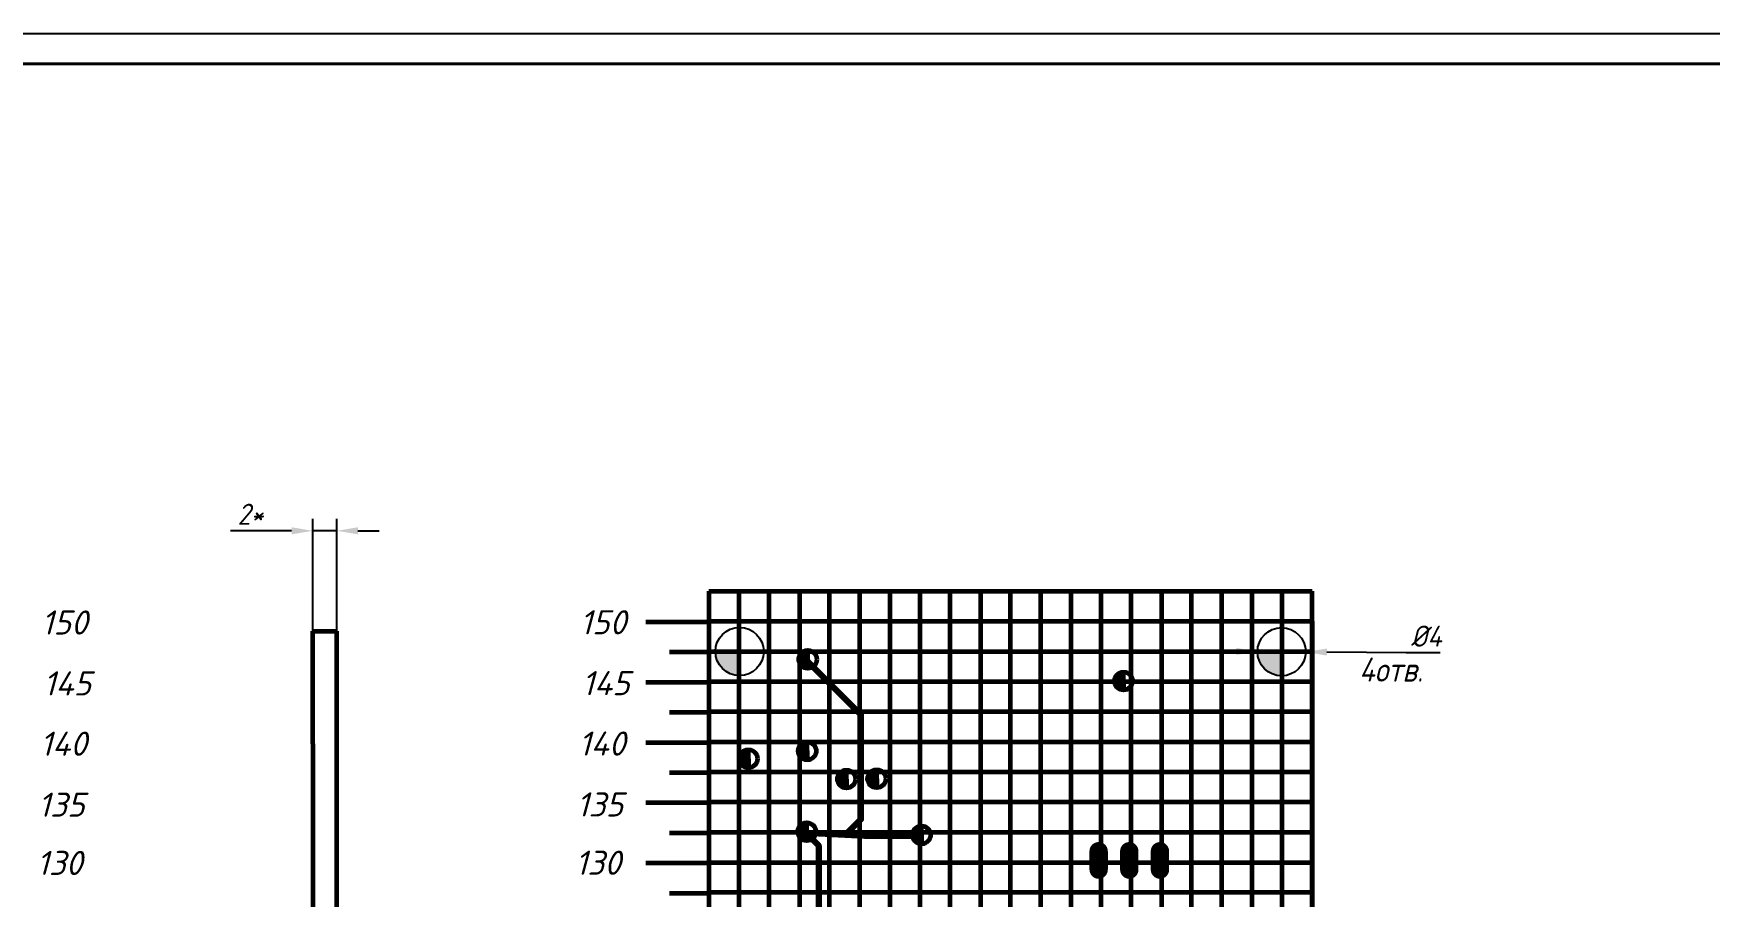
# Model space of a CAD drawing. Header units: millimetres. Extents: x 0 to 9139, y -367 to 2333.
# Drawn here: x 6774 to 7051.8, y 1453.3 to 1596.4 of the extents above; entities that cross this region are included whole.
import ezdxf

# ---------------------------------------------------------------- set-up
doc = ezdxf.new("R2010")
doc.units = ezdxf.units.MM
doc.header["$LTSCALE"] = 0.5
doc.layers.get('0').update_dxf_attribs({"lineweight": 60})
doc.layers.get('Defpoints').update_dxf_attribs({"color": 5})
for name, color, linetype in [('3-размеры', 6, 'Continuous'), ('BottomLayer', 5, 'Continuous'), ('KONTUR', 7, 'Continuous'), ('PDF _Текст', 7, 'Continuous')]:
    doc.layers.add(name, color=color, linetype=linetype)
doc.layers.add('Основная', color=7, linetype='Continuous', lineweight=40)
doc.layers.add('Слой1', color=7, linetype='Continuous', lineweight=60)
doc.styles.add('PDF ISOCPEUR Italic', font='isocpeui.ttf')
doc.styles.get("Standard").update_dxf_attribs({"font": 'isocpeui.ttf', "width": 0.9})
doc.dimstyles.new('ISO-25', dxfattribs={"dimtxt": 3.5, "dimasz": 3.5, "dimexe": 2, "dimexo": 0, "dimgap": 1, "dimtad": 1, "dimtoh": 1, "dimdec": 0, "dimtxsty": 'Standard', "dimcen": 2.5, "dimadec": 0, "dimazin": 0, "dimtfac": 1, "dimtdec": 0, "dimtmove": 0, "dimatfit": 3, "dimldrblk": 'DOTSMALL', "dimfxl": 1, "dimarcsym": 0})

# ---------------------------------------------------------------- blocks, each defined once
blk = doc.blocks.new('*U85')
for p, q in [((-50, 5), (50, 5)), ((-50, 0), (50, 0)), ((50, -5), (-50, -5))]:
    blk.add_line(p, q)
blk = doc.blocks.new('*U86')
at = {"color": 0, "linetype": 'ByBlock', "lineweight": -2, "transparency": 16777216}
for p in [(0, 285), (0, 270), (0, 255), (0, 240), (0, 225), (0, 210), (0, 195), (0, 180), (0, 165), (0, 150), (0, 135), (0, 120), (0, 105), (0, 90), (0, 75), (0, 60), (0, 45), (0, 30), (0, 15), (0, 0)]:
    blk.add_blockref('*U85', p, dxfattribs=at)
blk = doc.blocks.new('*U87')
for p, q in [((-5, 152.5), (-5, 147.5)), ((0, -152.5), (0, 152.5)), ((5, -152.5), (5, 152.5)), ((-5, 147.5), (-5, -152.5))]:
    blk.add_line(p, q)
blk = doc.blocks.new('*U88')
at = {"color": 0, "linetype": 'ByBlock', "lineweight": -2, "transparency": 16777216}
for p in [(0, 0), (15, 0), (30, 0), (45, 0), (60, 0), (75, 0), (90, 0)]:
    blk.add_blockref('*U87', p, dxfattribs=at)
blk = doc.blocks.new('*D108')
at = {"layer": '3-размеры', "color": 0, "lineweight": -2, "transparency": 16777216}
for p, q in [((6973.36, 1493.97), (6969.86, 1493.99)), ((6976.86, 1493.94), (6984.86, 1493.88)), ((7001.53, 1493.75), (6988.36, 1493.85)), ((7007.17, 1493.75), (7001.53, 1493.75))]:
    blk.add_line(p, q, dxfattribs=at)
at = {"layer": '3-размеры', "color": 0, "transparency": 16777216}
for points in [[(6973.37, 1494.55), (6973.36, 1493.38), (6976.86, 1493.94)], [(6988.37, 1494.43), (6988.36, 1493.27), (6984.86, 1493.88)]]:
    blk.add_solid(points, dxfattribs=at)
at = {"layer": 'Defpoints', "color": 0, "transparency": 16777216}
for p in [(6976.86, 1493.94), (6984.86, 1493.88)]:
    blk.add_point(p, dxfattribs=at)
at = {"layer": '3-размеры', "color": 0, "transparency": 16777216, "insert": (7004.85, 1496.5), "char_height": 3.5, "width": 4.1667, "attachment_point": 5}
blk.add_mtext('%%C4', dxfattribs=at)
blk = doc.blocks.new('_DotSmall')
at = {"color": 0, "linetype": 'ByBlock', "const_width": 0.5}
blk.add_lwpolyline([(-0.0625, 0, 1), (0.0625, 0, 1)], format="xyb", close=True, dxfattribs=at)
blk = doc.blocks.new('*D107')
at = {"layer": '3-размеры', "color": 0, "lineweight": -2, "transparency": 16777216}
for p, q in [((6816.77, 1513.96), (6806.64, 1513.96)), ((6820.27, 1497.33), (6820.27, 1515.96)), ((6824.27, 1513.96), (6820.27, 1513.96)), ((6824.27, 1497.33), (6824.27, 1515.96)), ((6827.77, 1513.96), (6831.27, 1513.96))]:
    blk.add_line(p, q, dxfattribs=at)
at = {"layer": '3-размеры', "color": 0, "transparency": 16777216}
for points in [[(6816.77, 1514.55), (6816.77, 1513.38), (6820.27, 1513.96)], [(6827.77, 1514.55), (6827.77, 1513.38), (6824.27, 1513.96)]]:
    blk.add_solid(points, dxfattribs=at)
at = {"layer": 'Defpoints', "color": 0, "transparency": 16777216}
for p in [(6820.27, 1513.96), (6820.27, 1497.33), (6824.27, 1497.33)]:
    blk.add_point(p, dxfattribs=at)
at = {"layer": '3-размеры', "color": 0, "transparency": 16777216, "insert": (6809.96, 1516.71), "char_height": 3.5, "attachment_point": 5}
blk.add_mtext('2*', dxfattribs=at)

msp = doc.modelspace()

# ---------------------------------------------------------------- hatches: boundary and pattern name
h = msp.add_hatch(color=256)
h.dxf.hatch_style = 1
h.paths.add_polyline_path([(6902.33, 1494.15, 0.414214), (6900.83, 1492.65, 0.414214), (6902.33, 1491.15), (6902.33, 1492.65)])
h = msp.add_hatch(color=256)
h.dxf.hatch_style = 1
h.paths.add_polyline_path([(6954.67, 1490.54, 0.414214), (6953.17, 1489.04, 0.414214), (6954.67, 1487.54), (6954.67, 1489.04)])
h = msp.add_hatch(color=256)
h.dxf.hatch_style = 1
h.paths.add_polyline_path([(6902.24, 1478.97, 0.414214), (6900.74, 1477.47, 0.414214), (6902.24, 1475.97), (6902.24, 1477.47)])
h = msp.add_hatch(color=256)
h.dxf.hatch_style = 1
h.paths.add_polyline_path([(6892.48, 1477.66, 0.414214), (6890.98, 1476.16, 0.414214), (6892.48, 1474.66), (6892.48, 1476.16)])
h = msp.add_hatch(color=256)
h.dxf.hatch_style = 1
h.paths.add_polyline_path([(6908.74, 1474.3, 0.414214), (6907.24, 1472.8, 0.414214), (6908.74, 1471.3), (6908.74, 1472.8)])
h = msp.add_hatch(color=256)
h.dxf.hatch_style = 1
h.paths.add_polyline_path([(6913.75, 1474.35, 0.414214), (6912.25, 1472.85, 0.414214), (6913.75, 1471.35), (6913.75, 1472.85)])
h = msp.add_hatch(color=256)
h.dxf.hatch_style = 1
h.paths.add_polyline_path([(6902.17, 1465.57, 0.414214), (6900.67, 1464.07, 0.414214), (6902.17, 1462.57), (6902.17, 1464.07)])
h = msp.add_hatch(color=256)
h.dxf.hatch_style = 1
h.paths.add_polyline_path([(6921.19, 1465.04, 0.414214), (6919.69, 1463.54, 0.414214), (6921.19, 1462.04), (6921.19, 1463.54)])
at = {"layer": 'BottomLayer'}
h = msp.add_hatch(color=256, dxfattribs=at)
h.dxf.hatch_style = 1
edge = h.paths.add_edge_path()
edge.add_line((6891.02, 1493.95), (6887.02, 1493.95))
edge.add_arc((6891.05, 1493.98), 4.03, 180.378, 269.622)
edge.add_line((6891.02, 1489.95), (6891.02, 1493.95))
h = msp.add_hatch(color=256, dxfattribs=at)
h.dxf.hatch_style = 1
edge = h.paths.add_edge_path()
edge.add_line((6980.86, 1493.91), (6976.86, 1493.91))
edge.add_arc((6980.89, 1493.94), 4.03, 180.378, 269.622)
edge.add_line((6980.86, 1489.91), (6980.86, 1493.91))

# ---------------------------------------------------------------- linework, layer by layer
for p, q in [((6885.95, 1503.97), (6985.95, 1503.97)), ((6985.95, 1498.97), (6985.95, 1503.97)), ((6820.27, 1478.64), (6820.27, 1497.33)), ((6820.27, 1497.33), (6824.27, 1497.33)), ((6824.27, 1478.64), (6824.27, 1497.33)), ((6885.92, 1498.83), (6875.49, 1498.83)), ((6885.92, 1498.83), (6885.92, 1496.33)), ((6885.95, 1498.97), (6985.95, 1498.97)), ((6985.95, 1498.97), (6985.95, 1198.97)), ((6885.92, 1493.83), (6879.42, 1493.83)), ((6885.92, 1488.83), (6875.49, 1488.83)), ((6885.92, 1483.83), (6879.42, 1483.83)), ((6824.27, 1228.86), (6824.27, 1478.64)), ((6885.92, 1478.83), (6875.49, 1478.83)), ((6885.92, 1473.83), (6879.42, 1473.83)), ((6885.92, 1468.83), (6875.49, 1468.83)), ((6885.92, 1463.83), (6879.42, 1463.83)), ((6885.92, 1458.83), (6875.49, 1458.83)), ((6885.92, 1453.83), (6879.42, 1453.83))]:
    msp.add_line(p, q)
at = {"lineweight": 60}
msp.add_line((6820.27, 1478.64), (6820.27, 1228.86), dxfattribs=at)
at = {"layer": 'BottomLayer'}
for points, const_width in [([(6902.02, 1492.58), (6911.17, 1483.44)], 1), ([(6911.17, 1466.16), (6911.17, 1483.44)], 1), ([(6902.02, 1463.88), (6912.08, 1463.37)], 1), ([(6902.02, 1463.88), (6904.16, 1461.74)], 1), ([(6902.02, 1463.88), (6908.88, 1463.88)], 1), ([(6908.88, 1463.88), (6911.17, 1466.16)], 1), ([(6904.16, 1437.56), (6904.16, 1461.74)], 1), ([(6912.08, 1463.37), (6921.07, 1463.37)], 1), ([(6950.54, 1460.83), (6950.54, 1457.78)], 3.05), ([(6955.62, 1460.83), (6955.62, 1457.78)], 3.05), ([(6960.7, 1460.83), (6960.7, 1457.78)], 3.05)]:
    msp.add_lwpolyline(points, dxfattribs=dict(at, const_width=const_width))
for points, const_width in [([(6901.77, 1492.58, 1), (6902.27, 1492.58, 1)], 0.5), ([(6910.92, 1483.44, 1), (6911.42, 1483.44, 1)], 0.5), ([(6910.92, 1483.44, 1), (6911.42, 1483.44, 1)], 0.5), ([(6901.77, 1463.88, 1), (6902.27, 1463.88, 1)], 0.5), ([(6901.77, 1463.88, 1), (6902.27, 1463.88, 1)], 0.5), ([(6901.77, 1463.88, 1), (6902.27, 1463.88, 1)], 0.5), ([(6908.63, 1463.88, 1), (6909.13, 1463.88, 1)], 0.5), ([(6908.63, 1463.88, 1), (6909.13, 1463.88, 1)], 0.5), ([(6910.92, 1466.16, 1), (6911.42, 1466.16, 1)], 0.5), ([(6910.92, 1466.16, 1), (6911.42, 1466.16, 1)], 0.5), ([(6903.91, 1461.74, 1), (6904.41, 1461.74, 1)], 0.5), ([(6903.91, 1461.74, 1), (6904.41, 1461.74, 1)], 0.5), ([(6911.83, 1463.37, 1), (6912.33, 1463.37, 1)], 0.5), ([(6911.83, 1463.37, 1), (6912.33, 1463.37, 1)], 0.5), ([(6920.82, 1463.37, 1), (6921.32, 1463.37, 1)], 0.5), ([(6949.78, 1460.83, 1), (6951.3, 1460.83, 1)], 1.52), ([(6954.86, 1460.83, 1), (6956.38, 1460.83, 1)], 1.52), ([(6959.94, 1460.83, 1), (6961.46, 1460.83, 1)], 1.52), ([(6949.78, 1457.78, 1), (6951.3, 1457.78, 1)], 1.52), ([(6954.86, 1457.78, 1), (6956.38, 1457.78, 1)], 1.52), ([(6959.94, 1457.78, 1), (6961.46, 1457.78, 1)], 1.52)]:
    msp.add_lwpolyline(points, format="xyb", close=True, dxfattribs=dict(at, const_width=const_width))
for centre in [(6891.02, 1493.95), (6980.86, 1493.91)]:
    msp.add_circle(centre, 4, dxfattribs=at)
at = {"layer": 'KONTUR'}
msp.add_line((6511.38, 1596.42), (7352.38, 1596.42), dxfattribs=at)
at = {"layer": 'Основная'}
msp.add_line((7347.38, 1591.42), (6531.38, 1591.42), dxfattribs=at)
at = {"layer": 'Слой1'}
for p, q in [((6902.33, 1491.15), (6902.33, 1494.15)), ((6902.33, 1492.65), (6902.33, 1491.15)), ((6954.67, 1487.54), (6954.67, 1490.54)), ((6954.67, 1489.04), (6954.67, 1487.54)), ((6902.24, 1475.97), (6902.24, 1478.97)), ((6892.48, 1474.66), (6892.48, 1477.66)), ((6892.48, 1476.16), (6892.48, 1474.66)), ((6902.24, 1477.47), (6902.24, 1475.97)), ((6908.74, 1471.3), (6908.74, 1474.3)), ((6908.74, 1472.8), (6908.74, 1471.3)), ((6913.75, 1471.35), (6913.75, 1474.35)), ((6913.75, 1472.85), (6913.75, 1471.35)), ((6902.17, 1462.57), (6902.17, 1465.57)), ((6902.17, 1464.07), (6902.17, 1462.57)), ((6921.19, 1462.04), (6921.19, 1465.04)), ((6921.19, 1463.54), (6921.19, 1462.04))]:
    msp.add_line(p, q, dxfattribs=at)
for centre in [(6902.33, 1492.65), (6954.67, 1489.04), (6902.24, 1477.47), (6892.48, 1476.16), (6908.74, 1472.8), (6913.75, 1472.85), (6902.17, 1464.07), (6921.19, 1463.54)]:
    msp.add_circle(centre, 1.5, dxfattribs=at)

# ---------------------------------------------------------------- block references
for name, p in [('*U88', (6890.95, 1351.47)), ('*U86', (6935.95, 1203.97))]:
    msp.add_blockref(name, p)

# ---------------------------------------------------------------- texts
at = {"insert": (6993.71, 1492.95), "char_height": 4, "attachment_point": 1}
msp.add_mtext_dynamic_manual_height_columns('{\\fGOST type B|b0|i1|c204|p2;4отв.}', width=68.69, gutter_width=50, heights=[0], dxfattribs=at)
at = {"layer": 'PDF _Текст', "char_height": 4, "width": 5.4121, "attachment_point": 7, "style": 'PDF ISOCPEUR Italic'}
for s, insert in [('150', (6775.29, 1496.76)), ('150', (6864.56, 1496.8)), ('145', (6775.62, 1486.66)), ('145', (6864.89, 1486.7)), ('140', (6775.07, 1476.66)), ('140', (6864.33, 1476.69)), ('135', (6774.74, 1466.55)), ('135', (6864, 1466.59)), ('130', (6774.52, 1456.89)), ('130', (6863.78, 1456.93))]:
    msp.add_mtext(s, dxfattribs=dict(at, insert=insert))

# ---------------------------------------------------------------- dimensions: what is measured, and where the dimension line sits
at = {"layer": '3-размеры'}
dim = msp.add_linear_dim(base=(6820.27, 1513.96), p1=(6824.27, 1497.33), p2=(6820.27, 1497.33), text='2*', dimstyle='ISO-25', dxfattribs=at)
dim.commit()
dim.dimension.update_dxf_attribs({"geometry": '*D107', "text_midpoint": (6809.96, 1516.71)})
dim = msp.add_diameter_dim_2p(p1=(6976.86, 1493.94), p2=(6984.86, 1493.88), text='%%C4', dimstyle='ISO-25', dxfattribs=at)
dim.commit()
dim.dimension.update_dxf_attribs({"geometry": '*D108', "text_midpoint": (7001.53, 1493.75), "dimtype": 163})

doc.saveas('drawing.dxf')
